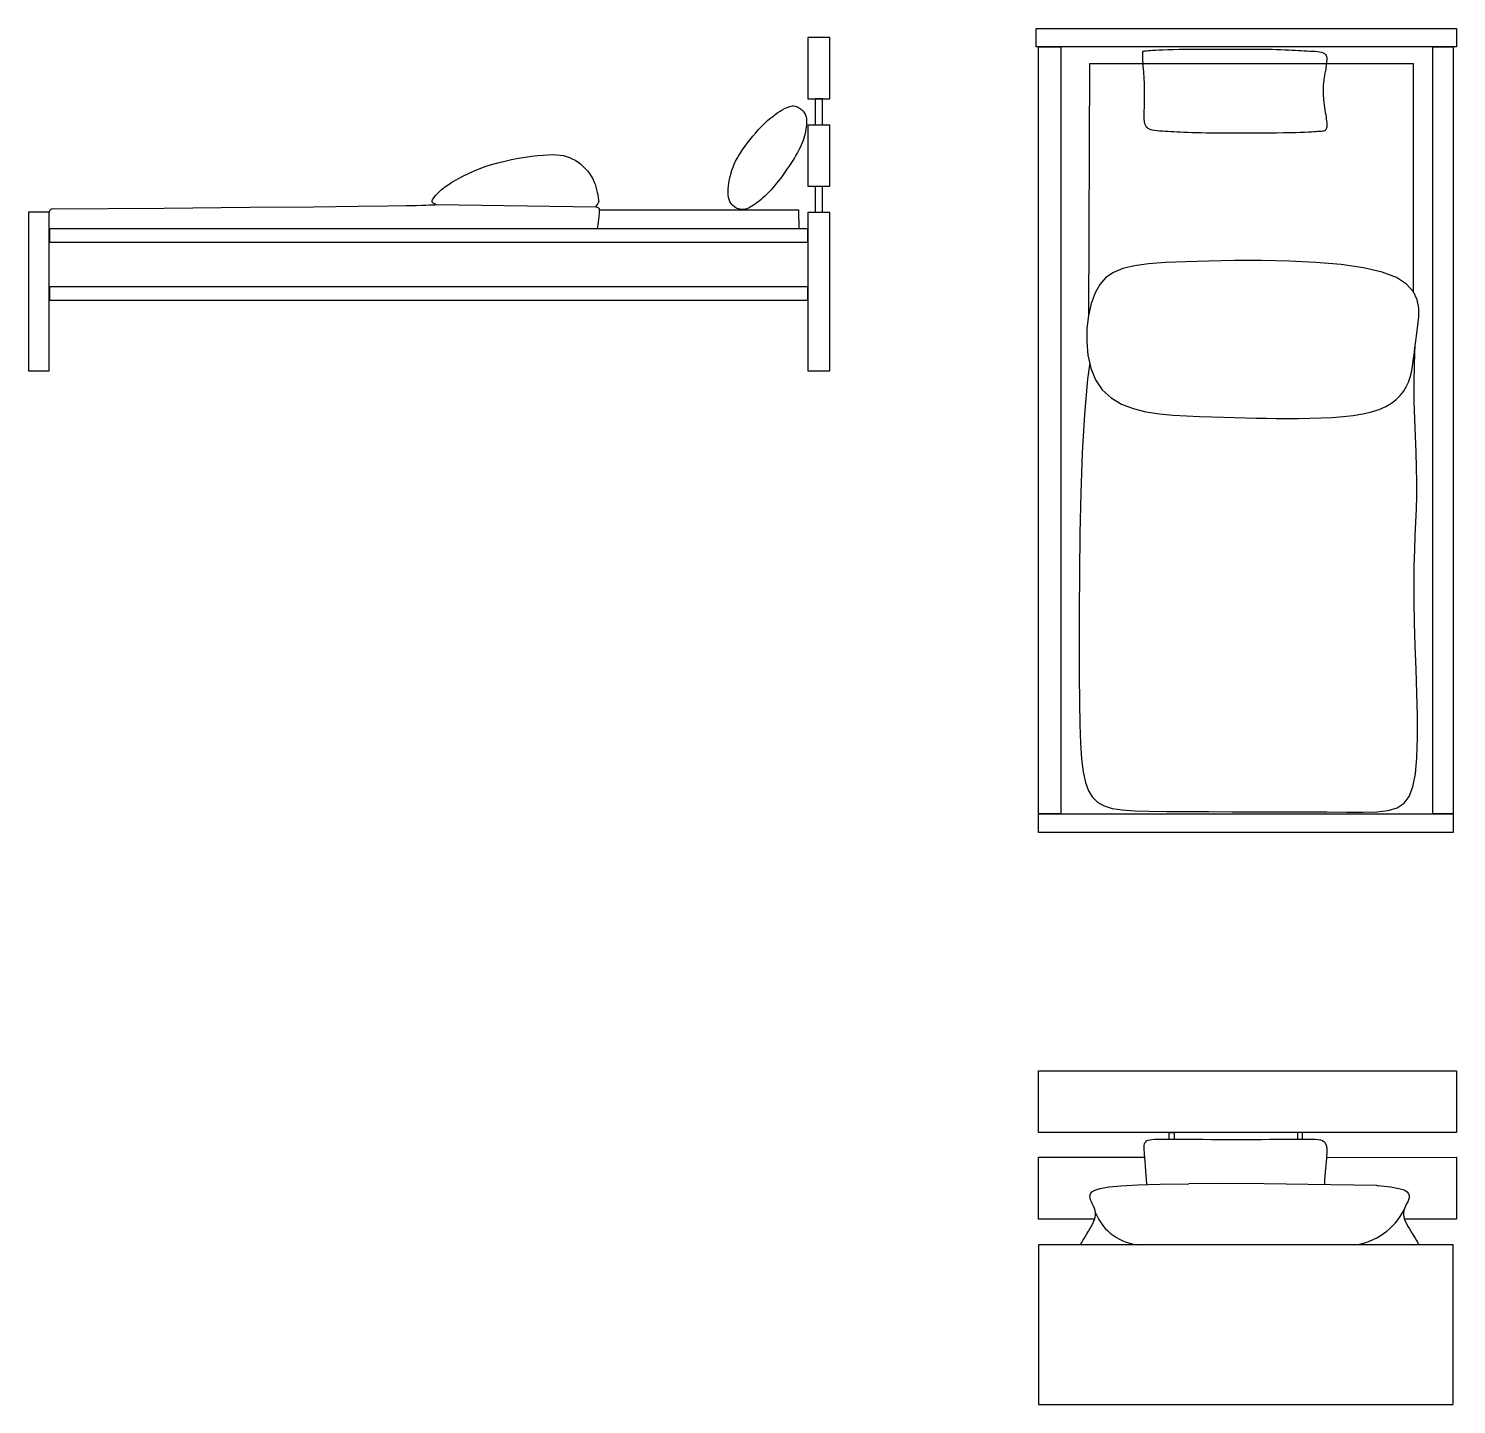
# Model space of a CAD drawing. Header units: millimetres. Extents: x 10 to 26.7, y 15.6 to 23.5.
# Drawn here: x 14.402 to 18.045, y 19.577 to 23.087 of the extents above; entities that cross this region are included whole.
import ezdxf

# ---------------------------------------------------------------- set-up
doc = ezdxf.new("R2010")
doc.units = ezdxf.units.MM
doc.layers.add('ARREDI_interni - furniture', color=252, linetype='Continuous')

msp = doc.modelspace()

# ---------------------------------------------------------------- linework, layer by layer
at = {"layer": 'ARREDI_interni - furniture'}
for p, q in [((17.1089, 22.9976), (17.9358, 22.9976)), ((17.9358, 22.4144), (17.9358, 22.9976)), ((16.3908, 22.9075), (16.4464, 22.9075)), ((16.3908, 22.8413), (16.4464, 22.8413)), ((16.3908, 22.6849), (16.4464, 22.6849)), ((15.4411, 22.6378), (15.8486, 22.6316)), ((16.3908, 22.6186), (16.4464, 22.6186))]:
    msp.add_line(p, q, dxfattribs=at)
for points in [[(16.4464, 22.9075), (16.4464, 23.064), (16.3908, 23.064), (16.3908, 22.9075)], [(17.1089, 22.9976), (17.1062, 22.353)], [(16.4278, 22.8413), (16.4278, 22.9075), (16.4092, 22.9075), (16.4092, 22.8413)], [(16.3908, 22.8413), (16.3908, 22.6849)], [(16.4464, 22.6849), (16.4464, 22.8413)], [(14.463, 22.6266), (14.7478, 22.6288), (14.9667, 22.6306), (15.1289, 22.6321), (15.2433, 22.6333), (15.3191, 22.6343), (15.3653, 22.635), (15.391, 22.6356), (15.4053, 22.6361), (15.4158, 22.6364), (15.4241, 22.6367), (15.4305, 22.6369), (15.4352, 22.6371), (15.4384, 22.6373), (15.4403, 22.6375), (15.4411, 22.6378), (15.4411, 22.6381), (15.4404, 22.6385), (15.4392, 22.639), (15.4378, 22.6396), (15.4362, 22.6404), (15.4346, 22.6413), (15.4332, 22.6425), (15.4322, 22.6439), (15.4318, 22.6456), (15.432, 22.6476), (15.4328, 22.6498), (15.4341, 22.6522), (15.4359, 22.6548), (15.4381, 22.6575), (15.4405, 22.6603), (15.4432, 22.6632), (15.4459, 22.6661), (15.4487, 22.669), (15.4518, 22.672), (15.4551, 22.675), (15.4589, 22.6783), (15.4634, 22.6818), (15.4687, 22.6856), (15.475, 22.6898), (15.4824, 22.6945), (15.4911, 22.6996), (15.501, 22.7051), (15.5121, 22.7109), (15.5242, 22.7169), (15.5375, 22.7228), (15.5517, 22.7287), (15.5669, 22.7343), (15.5829, 22.7395), (15.5997, 22.7443), (15.6171, 22.7486), (15.6346, 22.7524), (15.6521, 22.7557), (15.6692, 22.7585), (15.6857, 22.7608), (15.7011, 22.7626), (15.7153, 22.7639), (15.7281, 22.7647), (15.7394, 22.765), (15.7496, 22.7648), (15.7588, 22.764), (15.7671, 22.7626), (15.7749, 22.7606), (15.7822, 22.7579), (15.7894, 22.7546), (15.7964, 22.7507), (15.8033, 22.7462), (15.8101, 22.7411), (15.8165, 22.7355), (15.8226, 22.7296), (15.8282, 22.7233), (15.8333, 22.7168), (15.8378, 22.7101), (15.8416, 22.7032), (15.8447, 22.6963), (15.8474, 22.6893), (15.8496, 22.6824), (15.8514, 22.6755), (15.8529, 22.6687), (15.8542, 22.662), (15.8554, 22.6555), (15.8565, 22.6492), (15.8572, 22.6444)], [(16.4092, 22.6849), (16.4092, 22.6186), (16.4278, 22.6186), (16.4278, 22.6849)], [(15.8584, 22.6269), (15.8582, 22.6178), (15.8573, 22.6063), (15.8557, 22.5926), (15.8532, 22.5761)], [(15.8579, 22.6239), (16.3669, 22.6239), (16.3676, 22.5761)], [(16.3908, 22.6186), (16.3908, 22.2131), (16.4464, 22.2131), (16.4464, 22.6186)], [(17.1096, 22.234), (17.1041, 22.1919), (17.0962, 22.1018), (17.0905, 22.0042), (17.0868, 21.9021), (17.0845, 21.7987), (17.0833, 21.6972), (17.0829, 21.6008), (17.0828, 21.5127), (17.0828, 21.4354), (17.0832, 21.3686), (17.084, 21.3116), (17.0858, 21.2635), (17.0886, 21.2234), (17.0928, 21.1904), (17.0987, 21.1637), (17.1065, 21.1424), (17.1166, 21.1258), (17.1297, 21.1131), (17.1462, 21.1038), (17.167, 21.0975), (17.1926, 21.0934), (17.2238, 21.0911), (17.2611, 21.09), (17.3053, 21.0896), (17.3566, 21.0894), (17.4135, 21.0892), (17.4741, 21.089), (17.5364, 21.0889), (17.5985, 21.0887), (17.6585, 21.0886), (17.7145, 21.0884), (17.7645, 21.0881), (17.807, 21.0879), (17.8423, 21.0889), (17.8711, 21.0921), (17.8941, 21.0989), (17.9118, 21.1104), (17.925, 21.1279), (17.9343, 21.1525), (17.9405, 21.1855), (17.9441, 21.2275), (17.9457, 21.2771), (17.9456, 21.3323), (17.9444, 21.3913), (17.9426, 21.4519), (17.9404, 21.5124), (17.9385, 21.5707), (17.9373, 21.6248), (17.9371, 21.6733), (17.9377, 21.7168), (17.9389, 21.7562), (17.9404, 21.7927), (17.942, 21.8272), (17.9434, 21.8608), (17.9443, 21.8946), (17.9444, 21.9295), (17.9436, 21.9665), (17.9422, 22.0056), (17.9405, 22.0468), (17.9388, 22.0899), (17.9376, 22.135), (17.9372, 22.1819), (17.9379, 22.2305), (17.9402, 22.2808)], [(17.3121, 20.2537), (17.3121, 20.2704), (17.3252, 20.2704), (17.3252, 20.2536)], [(17.6528, 20.2537), (17.6528, 20.2704), (17.6397, 20.2704), (17.6397, 20.2536)], [(17.2557, 20.1382), (17.2544, 20.1525), (17.2529, 20.171), (17.2516, 20.1859), (17.2507, 20.1978), (17.25, 20.2072), (17.2494, 20.2147), (17.2491, 20.2207), (17.2488, 20.2257), (17.2486, 20.2303), (17.2485, 20.2345), (17.2488, 20.2382), (17.2494, 20.2416), (17.2506, 20.2445), (17.2524, 20.247), (17.2549, 20.2491), (17.2584, 20.2508), (17.2628, 20.252), (17.2683, 20.2529), (17.2749, 20.2534), (17.2828, 20.2537), (17.2921, 20.2538), (17.3028, 20.2538), (17.315, 20.2537), (17.3288, 20.2536), (17.3443, 20.2534), (17.3613, 20.2534), (17.3796, 20.2533), (17.399, 20.2533), (17.4192, 20.2532), (17.4402, 20.2532), (17.4617, 20.2532), (17.4834, 20.2532), (17.5052, 20.2532), (17.5269, 20.2532), (17.5482, 20.2532), (17.5688, 20.2533), (17.5885, 20.2533), (17.6071, 20.2534), (17.6243, 20.2535), (17.6399, 20.2537), (17.6536, 20.2539), (17.6656, 20.254), (17.676, 20.2539), (17.6848, 20.2536), (17.6922, 20.2529), (17.6983, 20.2517), (17.7033, 20.25), (17.7071, 20.2475), (17.7101, 20.2442), (17.7122, 20.2402), (17.7136, 20.2355), (17.7144, 20.2301), (17.7146, 20.2242), (17.7145, 20.2177), (17.714, 20.2107), (17.7134, 20.2033), (17.7126, 20.1955), (17.7118, 20.1873), (17.711, 20.1788), (17.7103, 20.1698), (17.7096, 20.1604), (17.7091, 20.1507), (17.7087, 20.1405), (17.7087, 20.1376)], [(17.1221, 20.0498), (16.9788, 20.0498), (16.9788, 20.2074), (17.25, 20.2074)], [(17.7137, 20.207), (18.0453, 20.2074), (18.0453, 20.0498), (17.913, 20.0498)], [(17.0857, 19.9839), (17.087, 19.9865), (17.0893, 19.9905), (17.0921, 19.9952), (17.0953, 20.0006), (17.0988, 20.0063), (17.1024, 20.0124), (17.1061, 20.0187), (17.1098, 20.0249), (17.1133, 20.031), (17.1166, 20.037), (17.1195, 20.0429), (17.1218, 20.0487), (17.1236, 20.0544), (17.1246, 20.0601), (17.1247, 20.0657), (17.1239, 20.0714), (17.1222, 20.077), (17.1197, 20.0826), (17.1169, 20.0881), (17.1142, 20.0936), (17.1119, 20.099), (17.1105, 20.1043), (17.1103, 20.1094), (17.1117, 20.1144), (17.1153, 20.1193), (17.1229, 20.1238), (17.1365, 20.128), (17.158, 20.1318), (17.1893, 20.1349), (17.2325, 20.1375), (17.2895, 20.1393), (17.3623, 20.1402)], [(17.8419, 20.1354), (17.7831, 20.1365), (17.6667, 20.1382), (17.5548, 20.1396), (17.4519, 20.1403), (17.3623, 20.1402)], [(17.8419, 20.1354), (17.8458, 20.1352), (17.8771, 20.132), (17.8986, 20.1283), (17.9121, 20.1241), (17.9197, 20.1195), (17.9234, 20.1147), (17.9248, 20.1097), (17.9246, 20.1045), (17.9231, 20.0992), (17.9209, 20.0938), (17.9182, 20.0884), (17.9154, 20.0828), (17.9129, 20.0772), (17.9111, 20.0716), (17.9103, 20.066), (17.9105, 20.0604), (17.9115, 20.0547), (17.9132, 20.0489), (17.9156, 20.0431), (17.9185, 20.0373), (17.9217, 20.0313), (17.9252, 20.0251), (17.9289, 20.0189), (17.9326, 20.0127), (17.9363, 20.0066), (17.9398, 20.0008), (17.943, 19.9955), (17.9458, 19.9907), (17.948, 19.9867), (17.9494, 19.9842)]]:
    msp.add_lwpolyline(points, dxfattribs=at)
for points in [[(18.0453, 23.0395), (16.9732, 23.0395), (16.9732, 23.0865), (18.0453, 23.0865)], [(17.0358, 21.0834), (16.9788, 21.0834), (16.9788, 23.0395), (17.0358, 23.0395)], [(17.3225, 23.0334), (17.3382, 23.0337), (17.3554, 23.0339), (17.3737, 23.0341), (17.3928, 23.0342), (17.4124, 23.0343), (17.4321, 23.0343), (17.4515, 23.0343), (17.4702, 23.0343), (17.488, 23.0343), (17.5048, 23.0343), (17.5207, 23.0343), (17.5356, 23.0342), (17.5496, 23.0341), (17.5627, 23.0339), (17.575, 23.0337), (17.5865, 23.0334), (17.5971, 23.033), (17.6071, 23.0326), (17.6164, 23.0321), (17.6252, 23.0316), (17.6336, 23.0311), (17.6416, 23.0306), (17.6493, 23.0302), (17.6569, 23.0298), (17.6643, 23.0295), (17.6716, 23.0292), (17.6785, 23.0289), (17.6851, 23.0285), (17.6912, 23.0279), (17.6967, 23.0271), (17.7015, 23.026), (17.7055, 23.0246), (17.7086, 23.0227), (17.711, 23.0205), (17.7127, 23.018), (17.7137, 23.0152), (17.7143, 23.0121), (17.7145, 23.0089), (17.7144, 23.0054), (17.7141, 23.0018), (17.7138, 22.9982), (17.7133, 22.9944), (17.7128, 22.9906), (17.7123, 22.9868), (17.7117, 22.983), (17.711, 22.9792), (17.7104, 22.9755), (17.7097, 22.9719), (17.7091, 22.9683), (17.7084, 22.9648), (17.7078, 22.9613), (17.7072, 22.9579), (17.7067, 22.9543), (17.7062, 22.9507), (17.7058, 22.9469), (17.7054, 22.943), (17.7052, 22.9388), (17.705, 22.9345), (17.7049, 22.9299), (17.7049, 22.9251), (17.7051, 22.92), (17.7053, 22.9147), (17.7058, 22.9092), (17.7063, 22.9035), (17.7071, 22.8975), (17.7079, 22.8913), (17.7088, 22.8851), (17.7098, 22.8789), (17.7108, 22.8727), (17.7117, 22.8668), (17.7126, 22.8611), (17.7133, 22.8557), (17.7139, 22.8508), (17.7143, 22.8463), (17.7145, 22.8422), (17.7145, 22.8386), (17.7143, 22.8354), (17.7139, 22.8327), (17.7133, 22.8304), (17.7124, 22.8285), (17.7113, 22.8271), (17.71, 22.826), (17.7083, 22.8253), (17.7063, 22.8248), (17.7041, 22.8245), (17.7014, 22.8243), (17.6984, 22.8241), (17.695, 22.8239), (17.6912, 22.8236), (17.6868, 22.8233), (17.6815, 22.8229), (17.6751, 22.8224), (17.6675, 22.8219), (17.6584, 22.8215), (17.6477, 22.821), (17.635, 22.8207), (17.6203, 22.8204), (17.6038, 22.8202), (17.586, 22.82), (17.5672, 22.8199), (17.5477, 22.8199), (17.5281, 22.8198), (17.5086, 22.8198), (17.4896, 22.8198), (17.4714, 22.8198), (17.4541, 22.8198), (17.4378, 22.8199), (17.4224, 22.8199), (17.4079, 22.82), (17.3944, 22.8202), (17.3818, 22.8204), (17.3702, 22.8207), (17.3596, 22.821), (17.3498, 22.8215), (17.3408, 22.8219), (17.3324, 22.8224), (17.3244, 22.8229), (17.3169, 22.8234), (17.3095, 22.8238), (17.3023, 22.8242), (17.2951, 22.8245), (17.2881, 22.8248), (17.2813, 22.8253), (17.2749, 22.8261), (17.2689, 22.8273), (17.2636, 22.8291), (17.259, 22.8315), (17.2552, 22.8346), (17.2524, 22.8387), (17.2505, 22.8435), (17.2492, 22.8491), (17.2486, 22.8553), (17.2484, 22.8621), (17.2485, 22.8693), (17.2488, 22.8769), (17.2491, 22.8848), (17.2494, 22.893), (17.2496, 22.9012), (17.2497, 22.9096), (17.2498, 22.9179), (17.2497, 22.9262), (17.2496, 22.9344), (17.2494, 22.9423), (17.2491, 22.95), (17.2488, 22.9573), (17.2483, 22.9643), (17.2479, 22.971), (17.2474, 22.9773), (17.2469, 22.9832), (17.2464, 22.9888), (17.246, 22.9941), (17.2456, 22.999), (17.2453, 23.0035), (17.2451, 23.0077), (17.245, 23.0114), (17.2449, 23.0148), (17.2448, 23.0179), (17.2448, 23.0205), (17.2448, 23.0227), (17.2448, 23.0246), (17.2448, 23.026), (17.2449, 23.0271), (17.2453, 23.0279), (17.246, 23.0285), (17.2471, 23.0289), (17.2488, 23.0292), (17.2512, 23.0295), (17.2544, 23.0298), (17.2584, 23.0302), (17.2635, 23.0306), (17.2698, 23.0311), (17.2773, 23.0316), (17.2862, 23.0321), (17.2966, 23.0326), (17.3087, 23.033)], [(18.0372, 21.0834), (17.9848, 21.0834), (17.9848, 23.0395), (18.0372, 23.0395)], [(16.1881, 22.656), (16.1872, 22.6624), (16.1869, 22.6694), (16.187, 22.677), (16.1877, 22.6849), (16.1888, 22.693), (16.1904, 22.7013), (16.1922, 22.7095), (16.1944, 22.7176), (16.1969, 22.7254), (16.1996, 22.733), (16.2027, 22.7405), (16.2062, 22.7479), (16.2101, 22.7553), (16.2144, 22.7629), (16.2192, 22.7706), (16.2245, 22.7786), (16.2304, 22.7868), (16.2367, 22.7953), (16.2434, 22.8039), (16.2503, 22.8124), (16.2575, 22.8209), (16.2649, 22.829), (16.2722, 22.8368), (16.2796, 22.8442), (16.2868, 22.8509), (16.2938, 22.8571), (16.3007, 22.8626), (16.3073, 22.8676), (16.3136, 22.8721), (16.3196, 22.876), (16.3253, 22.8793), (16.3305, 22.8822), (16.3354, 22.8845), (16.3398, 22.8863), (16.3439, 22.8876), (16.3477, 22.8885), (16.3513, 22.889), (16.3546, 22.889), (16.3578, 22.8887), (16.3608, 22.8879), (16.3637, 22.8868), (16.3666, 22.8854), (16.3693, 22.8838), (16.3719, 22.8819), (16.3743, 22.8799), (16.3765, 22.8777), (16.3786, 22.8754), (16.3804, 22.8731), (16.382, 22.8708), (16.3834, 22.8684), (16.3846, 22.8659), (16.3856, 22.8632), (16.3863, 22.8603), (16.3868, 22.8571), (16.3872, 22.8536), (16.3873, 22.8497), (16.3872, 22.8453), (16.3868, 22.8406), (16.3863, 22.8355), (16.3855, 22.8301), (16.3845, 22.8245), (16.3833, 22.8188), (16.3818, 22.813), (16.3801, 22.8071), (16.3781, 22.8012), (16.3758, 22.7953), (16.3733, 22.7893), (16.3705, 22.7832), (16.3673, 22.777), (16.3639, 22.7706), (16.3601, 22.764), (16.3561, 22.7571), (16.3517, 22.75), (16.347, 22.7426), (16.342, 22.735), (16.3369, 22.7275), (16.3317, 22.7199), (16.3264, 22.7125), (16.3211, 22.7053), (16.3159, 22.6984), (16.3107, 22.6918), (16.3056, 22.6856), (16.3006, 22.6797), (16.2957, 22.6742), (16.2907, 22.6689), (16.2858, 22.6639), (16.2809, 22.6592), (16.276, 22.6547), (16.2711, 22.6504), (16.2662, 22.6463), (16.2613, 22.6425), (16.2565, 22.6391), (16.2519, 22.6359), (16.2473, 22.6331), (16.2429, 22.6307), (16.2387, 22.6287), (16.2347, 22.6271), (16.2309, 22.626), (16.2273, 22.6253), (16.2237, 22.625), (16.2203, 22.6252), (16.2169, 22.6257), (16.2135, 22.6266), (16.2101, 22.6279), (16.2067, 22.6296), (16.2033, 22.6317), (16.2, 22.6343), (16.1969, 22.6374), (16.1941, 22.6411), (16.1916, 22.6453), (16.1896, 22.6503)], [(14.4021, 22.2131), (14.455, 22.2131), (14.455, 22.6186), (14.4021, 22.6186)], [(14.4551, 22.5418), (16.3908, 22.5418), (16.3908, 22.5761), (14.4551, 22.5761)], [(17.1232, 22.4123), (17.1134, 22.3856), (17.1064, 22.355), (17.1024, 22.3218), (17.1019, 22.2875), (17.1052, 22.2533), (17.1127, 22.2206), (17.1248, 22.1907), (17.1418, 22.165), (17.164, 22.1445), (17.1906, 22.1287), (17.2206, 22.1172), (17.2532, 22.109), (17.2873, 22.1037), (17.3221, 22.1004), (17.3566, 22.0985), (17.3899, 22.0974), (17.4213, 22.0964), (17.4509, 22.0954), (17.4791, 22.0945), (17.5064, 22.0937), (17.5331, 22.093), (17.5597, 22.0925), (17.5865, 22.0921), (17.6139, 22.092), (17.6421, 22.092), (17.671, 22.0924), (17.6999, 22.0932), (17.7284, 22.0947), (17.756, 22.0968), (17.7822, 22.0998), (17.8067, 22.1038), (17.8288, 22.1088), (17.8482, 22.115), (17.8651, 22.1223), (17.8795, 22.1307), (17.8918, 22.14), (17.9021, 22.1502), (17.9106, 22.161), (17.9174, 22.1726), (17.9229, 22.1847), (17.9272, 22.1973), (17.9305, 22.2105), (17.9331, 22.2244), (17.9352, 22.2392), (17.9371, 22.2549), (17.9391, 22.2717), (17.9413, 22.2898), (17.944, 22.3091), (17.9472, 22.3298), (17.9495, 22.3514), (17.9494, 22.3732), (17.9452, 22.3947), (17.9354, 22.4152), (17.9183, 22.4343), (17.8924, 22.4512), (17.8559, 22.4654), (17.8081, 22.4764), (17.7508, 22.4845), (17.6867, 22.49), (17.6182, 22.4933), (17.5482, 22.4947), (17.4791, 22.4947), (17.4135, 22.4936), (17.3542, 22.4918), (17.303, 22.4895), (17.2599, 22.4862), (17.2239, 22.4814), (17.1942, 22.4743), (17.1702, 22.4645), (17.1508, 22.4513), (17.1355, 22.4341)], [(14.4551, 22.3934), (16.3908, 22.3934), (16.3908, 22.4278), (14.4551, 22.4278)], [(18.0372, 21.0363), (16.9788, 21.0363), (16.9788, 21.0834), (18.0372, 21.0834)], [(16.9788, 20.428), (18.0453, 20.428), (18.0453, 20.2704), (16.9788, 20.2704)], [(18.0372, 19.9839), (16.9788, 19.9839), (16.9788, 19.5771), (18.0372, 19.5771)]]:
    msp.add_lwpolyline(points, close=True, dxfattribs=at)
for centre, radius, start, end in [((14.4644, 22.6171), 0.00955, 98.5325, 170.8917), ((15.827, 22.6554), 0.0322, 312.3938, 340.1728), ((15.8443, 22.6102), 0.0219, 49.719, 78.4733), ((17.7641, 20.1478), 0.1652, 276.9513, 333.6019), ((17.2454, 20.1136), 0.1298, 201.6245, 267.4578)]:
    msp.add_arc(centre, radius, start, end, dxfattribs=at)

doc.saveas('drawing.dxf')
